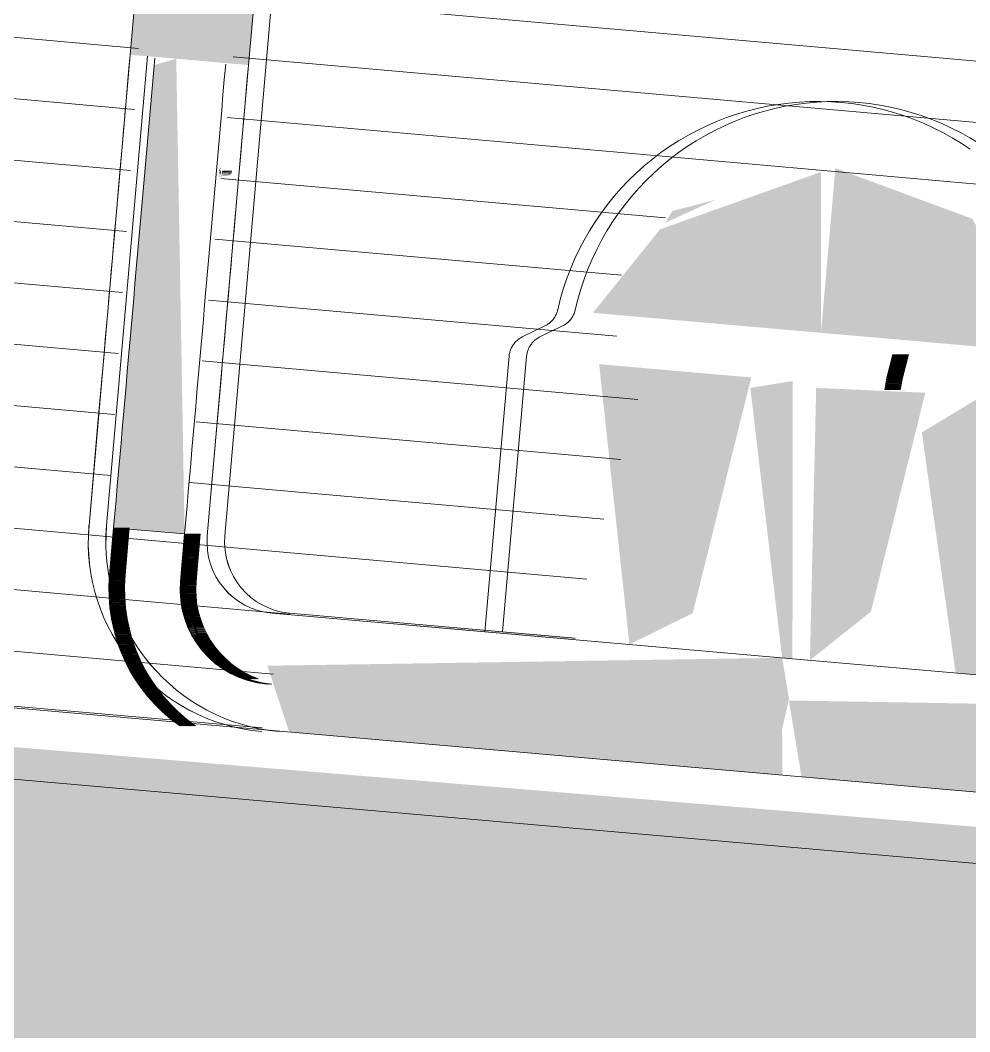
# Model space of a CAD drawing. Header units: millimetres. Extents: x -4612930 to -4329258, y -1064 to 30311.
# Drawn here: x -4548646.78 to -4548606.79, y 16905.56 to 16948.13 of the extents above; entities that cross this region are included whole.
import ezdxf

# ---------------------------------------------------------------- set-up
doc = ezdxf.new("R2010")
doc.units = ezdxf.units.MM
doc.layers.add('A-ROOF-PATT', color=132, linetype='Continuous', lineweight=5)
doc.layers.add('Q-SPCQ', color=91, linetype='Continuous', lineweight=5)

# ---------------------------------------------------------------- blocks, each defined once
blk = doc.blocks.new('Static Line_Sayfa_Metal Deck_Pan Mount - Up to 15 _ pitch - Max 2 Users-1845874-SOUTH WEST')
at = {"layer": 'Q-SPCQ'}
for points in [[(-4548637.164, 16946.243), (-4548633.125, 16992.401), (-4548638.112, 16992.776), (-4548642.145, 16946.679)], [(-4548639.853, 16926.512), (-4548640.205, 16946.509), (-4548641.138, 16946.243), (-4548642.842, 16926.773)], [(-4548638.456, 16941.541), (-4548638.34, 16942.395), (-4548638.433, 16941.799)], [(-4548638.415, 16941.541), (-4548638.335, 16941.979), (-4548638.392, 16941.799)], [(-4548638.374, 16941.541), (-4548638.31, 16941.799), (-4548638.351, 16941.799)], [(-4548638.33, 16941.541), (-4548638.269, 16941.799), (-4548638.331, 16941.563)], [(-4548638.291, 16941.541), (-4548638.228, 16941.799), (-4548638.269, 16941.799)], [(-4548638.25, 16941.541), (-4548638.187, 16941.799), (-4548638.228, 16941.799)], [(-4548638.209, 16941.541), (-4548638.145, 16941.799), (-4548638.187, 16941.799)], [(-4548638.168, 16941.541), (-4548638.104, 16941.799), (-4548638.145, 16941.799)], [(-4548638.127, 16941.541), (-4548638.063, 16941.799), (-4548638.104, 16941.799)], [(-4548638.086, 16941.541), (-4548638.022, 16941.799), (-4548638.063, 16941.799)], [(-4548638.045, 16941.541), (-4548637.981, 16941.799), (-4548638.022, 16941.799)], [(-4548638.003, 16941.541), (-4548637.94, 16941.799), (-4548637.981, 16941.799)], [(-4548637.962, 16941.541), (-4548637.899, 16941.799), (-4548637.94, 16941.799)], [(-4548637.921, 16941.541), (-4548637.857, 16941.799), (-4548637.899, 16941.799)], [(-4548613.055, 16934.974), (-4548613.054, 16941.743), (-4548619.835, 16939.328), (-4548622.656, 16935.814)], [(-4548603.453, 16934.134), (-4548606.685, 16939.774), (-4548612.449, 16941.902), (-4548613.055, 16934.974), (-4548605.476, 16934.311)], [(-4548619.612, 16939.606), (-4548617.488, 16940.578), (-4548619.313, 16940.098)], [(-4548623.412, 16922.058), (-4548623.412, 16922.123), (-4548635.436, 16923.11)], [(-4548614.683, 16916.363), (-4548614.691, 16918.302), (-4548614.404, 16919.556), (-4548614.691, 16921.295), (-4548636.365, 16920.962), (-4548635.452, 16918.18), (-4548614.691, 16916.364)], [(-4548534.213, 16878.794), (-4548543.509, 16908.96), (-4548687.604, 16920.902), (-4548699.128, 16893.223), (-4548697.277, 16893.061), (-4548684.948, 16919.499), (-4548544.944, 16907.25), (-4548535.542, 16878.911)], [(-4548589.778, 16914.184), (-4548589.35, 16919.078), (-4548614.409, 16919.499), (-4548613.875, 16916.293), (-4548592.299, 16914.405)]]:
    blk.add_hatch(color=256, dxfattribs=at).paths.add_polyline_path(points)
h = blk.add_hatch(color=256, dxfattribs=at)
h.paths.add_polyline_path([(-4548615.991, 16933.095), (-4548622.398, 16933.655), (-4548621.123, 16921.858), (-4548618.457, 16923.174), (-4548616.051, 16932.854)])
h.paths.add_polyline_path([(-4548614.255, 16921.258), (-4548614.254, 16932.943), (-4548616.03, 16932.654), (-4548614.691, 16921.295)])
h = blk.add_hatch(color=256, dxfattribs=at)
h.paths.add_polyline_path([(-4548612.505, 16932.79), (-4548614.254, 16933.008), (-4548612.518, 16932.791)])
h.paths.add_polyline_path([(-4548617.084, 16933.19), (-4548619.368, 16933.455), (-4548617.097, 16933.191)])
h = blk.add_hatch(color=256, dxfattribs=at)
h.paths.add_polyline_path([(-4548608.661, 16932.453), (-4548613.258, 16932.654), (-4548613.52, 16921.193), (-4548610.951, 16923.242), (-4548608.808, 16931.865)])
h.paths.add_polyline_path([(-4548605.098, 16920.459), (-4548605.912, 16927.991), (-4548604.397, 16928.461), (-4548606.372, 16932.253), (-4548608.808, 16930.782), (-4548607.386, 16920.66), (-4548606.685, 16920.598)])
h = blk.add_hatch(color=256, dxfattribs=at)
h.paths.add_polyline_path([(-4548505.221, 16876.258), (-4548502.73, 16904.727), (-4548541.838, 16907.25), (-4548534.213, 16878.794), (-4548520.379, 16877.584)])
h.paths.add_polyline_path([(-4548537.394, 16879.073), (-4548544.944, 16907.25), (-4548684.948, 16919.499), (-4548694.861, 16892.849), (-4548544.944, 16879.733)])
h.paths.add_polyline_path([(-4548700.457, 16893.339), (-4548687.604, 16920.902), (-4548701.969, 16922.158), (-4548704.46, 16893.689)])
h = blk.add_hatch(color=256, dxfattribs=at)
h.paths.add_polyline_path([(-4548541.522, 16908.837), (-4548542.59, 16910.121), (-4548541.849, 16908.865)])
h.paths.add_polyline_path([(-4548636.599, 16918.281), (-4548636.653, 16918.35), (-4548636.607, 16918.281)])
for p, q in [((-4548642.145, 16946.679), (-4548638.106, 16992.837)), ((-4548633.125, 16992.401), (-4548637.164, 16946.243)), ((-4548633.829, 16975.908), (-4548638.158, 16926.424)), ((-4548642.145, 16946.679), (-4548643.878, 16926.86)), ((-4548643.139, 16926.86), (-4548641.41, 16946.615)), ((-4548638.897, 16926.424), (-4548637.164, 16946.243)), ((-4548624.678, 16935.264), (-4548625.633, 16934.799)), ((-4548624.678, 16935.264), (-4548625.632, 16934.799)), ((-4548623.938, 16935.264), (-4548624.892, 16934.799)), ((-4548623.937, 16935.264), (-4548624.892, 16934.799)), ((-4548626.19, 16933.987), (-4548627.205, 16922.39)), ((-4548626.191, 16933.987), (-4548627.205, 16922.39)), ((-4548625.45, 16933.987), (-4548626.465, 16922.39)), ((-4548625.45, 16933.987), (-4548626.464, 16922.39)), ((-4548643.879, 16926.86), (-4548643.516, 16931.01)), ((-4548638.535, 16930.574), (-4548638.898, 16926.424)), ((-4548643.016, 16924.781), (-4548642.841, 16926.773)), ((-4548642.842, 16926.773), (-4548643.016, 16924.781)), ((-4548642.801, 16926.773), (-4548642.975, 16924.781)), ((-4548642.974, 16924.781), (-4548642.8, 16926.773)), ((-4548642.76, 16926.773), (-4548642.934, 16924.781)), ((-4548642.933, 16924.781), (-4548642.759, 16926.773)), ((-4548642.718, 16926.773), (-4548642.893, 16924.781)), ((-4548642.892, 16924.781), (-4548642.718, 16926.773)), ((-4548642.677, 16926.773), (-4548642.852, 16924.781)), ((-4548642.851, 16924.781), (-4548642.677, 16926.773)), ((-4548639.853, 16926.512), (-4548642.842, 16926.773)), ((-4548642.81, 16924.781), (-4548642.636, 16926.773)), ((-4548642.636, 16926.773), (-4548642.81, 16924.781)), ((-4548642.769, 16924.781), (-4548642.594, 16926.773)), ((-4548642.595, 16926.773), (-4548642.769, 16924.781)), ((-4548642.728, 16924.781), (-4548642.553, 16926.773)), ((-4548642.554, 16926.773), (-4548642.728, 16924.781)), ((-4548642.513, 16926.773), (-4548642.687, 16924.781)), ((-4548642.686, 16924.781), (-4548642.512, 16926.773)), ((-4548642.472, 16926.773), (-4548642.646, 16924.781)), ((-4548642.645, 16924.781), (-4548642.471, 16926.773)), ((-4548642.43, 16926.773), (-4548642.605, 16924.781)), ((-4548642.604, 16924.781), (-4548642.43, 16926.773)), ((-4548642.389, 16926.773), (-4548642.564, 16924.781)), ((-4548642.563, 16924.781), (-4548642.389, 16926.773)), ((-4548642.522, 16924.781), (-4548642.348, 16926.773)), ((-4548642.348, 16926.773), (-4548642.522, 16924.781)), ((-4548642.481, 16924.781), (-4548642.306, 16926.773)), ((-4548642.307, 16926.773), (-4548642.481, 16924.781)), ((-4548642.44, 16924.781), (-4548642.265, 16926.773)), ((-4548642.266, 16926.773), (-4548642.44, 16924.781)), ((-4548642.225, 16926.773), (-4548642.399, 16924.781)), ((-4548642.398, 16924.781), (-4548642.224, 16926.773)), ((-4548642.184, 16926.773), (-4548642.358, 16924.781)), ((-4548642.357, 16924.781), (-4548642.183, 16926.773)), ((-4548640.028, 16924.519), (-4548639.853, 16926.512)), ((-4548639.853, 16926.512), (-4548640.027, 16924.519)), ((-4548639.812, 16926.512), (-4548639.986, 16924.519)), ((-4548639.986, 16924.519), (-4548639.812, 16926.512)), ((-4548639.77, 16926.512), (-4548639.945, 16924.519)), ((-4548639.945, 16924.519), (-4548639.771, 16926.512)), ((-4548639.729, 16926.512), (-4548639.904, 16924.519)), ((-4548639.904, 16924.519), (-4548639.73, 16926.512)), ((-4548639.863, 16924.519), (-4548639.689, 16926.512)), ((-4548639.688, 16926.512), (-4548639.862, 16924.519)), ((-4548639.822, 16924.519), (-4548639.648, 16926.512)), ((-4548639.647, 16926.512), (-4548639.821, 16924.519)), ((-4548639.781, 16924.519), (-4548639.606, 16926.512)), ((-4548639.606, 16926.512), (-4548639.78, 16924.519)), ((-4548639.74, 16924.519), (-4548639.565, 16926.512)), ((-4548639.565, 16926.512), (-4548639.739, 16924.519)), ((-4548639.524, 16926.512), (-4548639.698, 16924.519)), ((-4548639.698, 16924.519), (-4548639.524, 16926.512)), ((-4548639.482, 16926.512), (-4548639.657, 16924.519)), ((-4548639.657, 16924.519), (-4548639.483, 16926.512)), ((-4548639.441, 16926.512), (-4548639.616, 16924.519)), ((-4548639.616, 16924.519), (-4548639.442, 16926.512)), ((-4548639.575, 16924.519), (-4548639.401, 16926.512)), ((-4548639.4, 16926.512), (-4548639.574, 16924.519)), ((-4548639.534, 16924.519), (-4548639.359, 16926.512)), ((-4548639.359, 16926.512), (-4548639.533, 16924.519)), ((-4548639.493, 16924.519), (-4548639.318, 16926.512)), ((-4548639.318, 16926.512), (-4548639.492, 16924.519)), ((-4548639.452, 16924.519), (-4548639.277, 16926.512)), ((-4548639.277, 16926.512), (-4548639.451, 16924.519)), ((-4548639.235, 16926.512), (-4548639.41, 16924.519)), ((-4548639.41, 16924.519), (-4548639.236, 16926.512)), ((-4548639.194, 16926.512), (-4548639.369, 16924.519)), ((-4548639.369, 16924.519), (-4548639.195, 16926.512)), ((-4548636.171, 16923.174), (-4548614.255, 16921.257)), ((-4548635.431, 16923.174), (-4548623.407, 16922.122)), ((-4548542.59, 16910.056), (-4548686.779, 16922.671)), ((-4548636.594, 16918.345), (-4548686.039, 16922.671)), ((-4548614.255, 16921.257), (-4548589.35, 16919.078)), ((-4548684.948, 16919.499), (-4548544.944, 16907.25))]:
    blk.add_line(p, q, dxfattribs=at)
at = {"layer": 'Q-SPCQ', "flags": 128}
for points in [[(-4548624.141, 16935.944), (-4548624.034, 16936.38), (-4548623.909, 16936.811), (-4548623.767, 16937.237), (-4548623.608, 16937.658), (-4548623.433, 16938.071), (-4548623.241, 16938.477), (-4548623.034, 16938.875), (-4548622.81, 16939.265), (-4548622.571, 16939.645), (-4548622.317, 16940.016), (-4548622.048, 16940.376), (-4548621.765, 16940.725), (-4548621.469, 16941.062), (-4548621.159, 16941.387), (-4548620.837, 16941.7), (-4548620.502, 16941.999), (-4548620.155, 16942.285), (-4548619.798, 16942.557), (-4548619.43, 16942.814), (-4548619.051, 16943.056), (-4548618.664, 16943.283), (-4548618.267, 16943.494), (-4548617.863, 16943.689), (-4548617.451, 16943.868), (-4548617.032, 16944.031), (-4548616.607, 16944.176), (-4548616.177, 16944.304), (-4548615.742, 16944.415), (-4548615.302, 16944.509), (-4548614.86, 16944.585), (-4548614.414, 16944.643), (-4548613.967, 16944.683), (-4548613.518, 16944.705), (-4548613.069, 16944.71), (-4548612.62, 16944.696), (-4548612.206, 16944.668)], [(-4548624.141, 16935.944), (-4548624.034, 16936.38), (-4548623.909, 16936.811), (-4548623.768, 16937.237), (-4548623.609, 16937.658), (-4548623.434, 16938.071), (-4548623.242, 16938.477), (-4548623.034, 16938.875), (-4548622.81, 16939.265), (-4548622.571, 16939.645), (-4548622.317, 16940.016), (-4548622.049, 16940.376), (-4548621.766, 16940.725), (-4548621.469, 16941.062), (-4548621.16, 16941.387), (-4548620.837, 16941.7), (-4548620.502, 16941.999), (-4548620.156, 16942.285), (-4548619.798, 16942.557), (-4548619.43, 16942.814), (-4548619.052, 16943.056), (-4548618.664, 16943.283), (-4548618.268, 16943.494), (-4548617.863, 16943.689), (-4548617.451, 16943.868), (-4548617.033, 16944.031), (-4548616.608, 16944.176), (-4548616.177, 16944.304), (-4548615.742, 16944.415), (-4548615.303, 16944.509), (-4548614.86, 16944.585), (-4548614.415, 16944.643), (-4548613.967, 16944.683), (-4548613.519, 16944.705), (-4548613.07, 16944.71), (-4548612.621, 16944.696), (-4548612.207, 16944.668)], [(-4548623.401, 16935.944), (-4548623.293, 16936.38), (-4548623.169, 16936.811), (-4548623.027, 16937.237), (-4548622.868, 16937.658), (-4548622.693, 16938.071), (-4548622.501, 16938.477), (-4548622.293, 16938.875), (-4548622.07, 16939.265), (-4548621.831, 16939.645), (-4548621.577, 16940.016), (-4548621.308, 16940.376), (-4548621.025, 16940.725), (-4548620.729, 16941.062), (-4548620.419, 16941.387), (-4548620.096, 16941.7), (-4548619.762, 16941.999), (-4548619.415, 16942.285), (-4548619.058, 16942.557), (-4548618.689, 16942.814), (-4548618.311, 16943.056), (-4548617.924, 16943.283), (-4548617.527, 16943.494), (-4548617.123, 16943.689), (-4548616.711, 16943.868), (-4548616.292, 16944.031), (-4548615.867, 16944.176), (-4548615.437, 16944.304), (-4548615.001, 16944.415), (-4548614.562, 16944.509), (-4548614.119, 16944.585), (-4548613.674, 16944.643), (-4548613.227, 16944.683), (-4548612.778, 16944.705), (-4548612.329, 16944.71), (-4548611.88, 16944.696), (-4548611.466, 16944.668)], [(-4548623.4, 16935.944), (-4548623.293, 16936.38), (-4548623.168, 16936.811), (-4548623.027, 16937.237), (-4548622.868, 16937.658), (-4548622.693, 16938.071), (-4548622.501, 16938.477), (-4548622.293, 16938.875), (-4548622.069, 16939.265), (-4548621.83, 16939.645), (-4548621.576, 16940.016), (-4548621.308, 16940.376), (-4548621.025, 16940.725), (-4548620.728, 16941.062), (-4548620.419, 16941.387), (-4548620.096, 16941.7), (-4548619.761, 16941.999), (-4548619.415, 16942.285), (-4548619.057, 16942.557), (-4548618.689, 16942.814), (-4548618.311, 16943.056), (-4548617.923, 16943.283), (-4548617.527, 16943.494), (-4548617.122, 16943.689), (-4548616.71, 16943.868), (-4548616.291, 16944.031), (-4548615.867, 16944.176), (-4548615.436, 16944.304), (-4548615.001, 16944.415), (-4548614.562, 16944.509), (-4548614.119, 16944.585), (-4548613.674, 16944.643), (-4548613.226, 16944.683), (-4548612.778, 16944.705), (-4548612.328, 16944.71), (-4548611.88, 16944.696), (-4548611.466, 16944.668)], [(-4548612.207, 16944.668), (-4548611.76, 16944.619), (-4548611.316, 16944.554), (-4548610.874, 16944.47), (-4548610.437, 16944.369), (-4548610.004, 16944.25), (-4548609.576, 16944.114), (-4548609.153, 16943.961), (-4548608.737, 16943.792), (-4548608.329, 16943.606), (-4548607.928, 16943.403), (-4548607.535, 16943.185), (-4548607.151, 16942.951), (-4548606.778, 16942.703)], [(-4548612.206, 16944.668), (-4548611.76, 16944.619), (-4548611.315, 16944.554), (-4548610.874, 16944.47), (-4548610.436, 16944.369), (-4548610.003, 16944.25), (-4548609.575, 16944.114), (-4548609.153, 16943.961), (-4548608.737, 16943.792), (-4548608.328, 16943.606), (-4548607.927, 16943.403), (-4548607.535, 16943.185), (-4548607.151, 16942.951), (-4548606.777, 16942.703)], [(-4548611.466, 16944.668), (-4548611.019, 16944.619), (-4548610.575, 16944.554), (-4548610.134, 16944.47), (-4548609.696, 16944.369), (-4548609.263, 16944.25), (-4548608.835, 16944.114), (-4548608.413, 16943.961), (-4548607.997, 16943.792), (-4548607.588, 16943.606), (-4548607.187, 16943.403), (-4548606.794, 16943.185), (-4548606.411, 16942.951)], [(-4548611.466, 16944.668), (-4548611.019, 16944.619), (-4548610.575, 16944.554), (-4548610.133, 16944.47), (-4548609.696, 16944.369), (-4548609.263, 16944.25), (-4548608.834, 16944.114), (-4548608.412, 16943.961), (-4548607.996, 16943.792), (-4548607.588, 16943.606), (-4548607.187, 16943.403), (-4548606.794, 16943.185), (-4548606.41, 16942.951)], [(-4548624.678, 16935.264), (-4548624.642, 16935.282), (-4548624.608, 16935.302), (-4548624.574, 16935.323), (-4548624.54, 16935.345), (-4548624.508, 16935.369), (-4548624.477, 16935.394), (-4548624.447, 16935.42), (-4548624.418, 16935.448), (-4548624.39, 16935.476), (-4548624.363, 16935.506), (-4548624.337, 16935.536), (-4548624.313, 16935.568), (-4548624.289, 16935.601), (-4548624.268, 16935.634), (-4548624.247, 16935.669), (-4548624.228, 16935.704), (-4548624.21, 16935.74), (-4548624.194, 16935.776), (-4548624.179, 16935.813), (-4548624.166, 16935.851), (-4548624.155, 16935.889), (-4548624.144, 16935.928), (-4548624.141, 16935.944)], [(-4548624.678, 16935.264), (-4548624.643, 16935.282), (-4548624.608, 16935.302), (-4548624.574, 16935.323), (-4548624.541, 16935.345), (-4548624.509, 16935.369), (-4548624.477, 16935.394), (-4548624.447, 16935.42), (-4548624.418, 16935.448), (-4548624.39, 16935.476), (-4548624.363, 16935.506), (-4548624.337, 16935.536), (-4548624.313, 16935.568), (-4548624.29, 16935.601), (-4548624.268, 16935.634), (-4548624.248, 16935.669), (-4548624.228, 16935.704), (-4548624.211, 16935.74), (-4548624.195, 16935.776), (-4548624.18, 16935.813), (-4548624.167, 16935.851), (-4548624.155, 16935.889), (-4548624.145, 16935.928), (-4548624.141, 16935.944)], [(-4548623.938, 16935.264), (-4548623.902, 16935.282), (-4548623.867, 16935.302), (-4548623.833, 16935.323), (-4548623.8, 16935.345), (-4548623.768, 16935.369), (-4548623.737, 16935.394), (-4548623.707, 16935.42), (-4548623.677, 16935.448), (-4548623.649, 16935.476), (-4548623.622, 16935.506), (-4548623.597, 16935.536), (-4548623.572, 16935.568), (-4548623.549, 16935.601), (-4548623.527, 16935.634), (-4548623.507, 16935.669), (-4548623.488, 16935.704), (-4548623.47, 16935.74), (-4548623.454, 16935.776), (-4548623.439, 16935.813), (-4548623.426, 16935.851), (-4548623.414, 16935.889), (-4548623.404, 16935.928), (-4548623.401, 16935.944)], [(-4548623.937, 16935.264), (-4548623.902, 16935.282), (-4548623.867, 16935.302), (-4548623.833, 16935.323), (-4548623.8, 16935.345), (-4548623.768, 16935.369), (-4548623.736, 16935.394), (-4548623.706, 16935.42), (-4548623.677, 16935.448), (-4548623.649, 16935.476), (-4548623.622, 16935.506), (-4548623.596, 16935.536), (-4548623.572, 16935.568), (-4548623.549, 16935.601), (-4548623.527, 16935.634), (-4548623.506, 16935.669), (-4548623.487, 16935.704), (-4548623.47, 16935.74), (-4548623.454, 16935.776), (-4548623.439, 16935.813), (-4548623.426, 16935.851), (-4548623.414, 16935.889), (-4548623.404, 16935.928), (-4548623.4, 16935.944)], [(-4548626.191, 16933.987), (-4548626.186, 16934.027), (-4548626.18, 16934.066), (-4548626.173, 16934.106), (-4548626.164, 16934.145), (-4548626.153, 16934.183), (-4548626.141, 16934.221), (-4548626.128, 16934.259), (-4548626.113, 16934.296), (-4548626.096, 16934.332), (-4548626.078, 16934.368), (-4548626.059, 16934.403), (-4548626.038, 16934.437), (-4548626.016, 16934.471), (-4548625.992, 16934.503), (-4548625.967, 16934.534), (-4548625.941, 16934.565), (-4548625.914, 16934.594), (-4548625.886, 16934.622), (-4548625.856, 16934.649), (-4548625.826, 16934.675), (-4548625.794, 16934.7), (-4548625.762, 16934.723), (-4548625.729, 16934.745), (-4548625.694, 16934.766), (-4548625.659, 16934.785), (-4548625.633, 16934.799)], [(-4548626.19, 16933.987), (-4548626.186, 16934.027), (-4548626.18, 16934.066), (-4548626.173, 16934.106), (-4548626.164, 16934.145), (-4548626.153, 16934.183), (-4548626.141, 16934.221), (-4548626.127, 16934.259), (-4548626.112, 16934.296), (-4548626.096, 16934.332), (-4548626.078, 16934.368), (-4548626.058, 16934.403), (-4548626.037, 16934.437), (-4548626.015, 16934.471), (-4548625.992, 16934.503), (-4548625.967, 16934.534), (-4548625.941, 16934.565), (-4548625.914, 16934.594), (-4548625.885, 16934.622), (-4548625.856, 16934.649), (-4548625.826, 16934.675), (-4548625.794, 16934.7), (-4548625.762, 16934.723), (-4548625.728, 16934.745), (-4548625.694, 16934.766), (-4548625.659, 16934.785), (-4548625.632, 16934.799)], [(-4548625.45, 16933.987), (-4548625.446, 16934.027), (-4548625.44, 16934.066), (-4548625.432, 16934.106), (-4548625.423, 16934.145), (-4548625.413, 16934.183), (-4548625.401, 16934.221), (-4548625.387, 16934.259), (-4548625.372, 16934.296), (-4548625.355, 16934.332), (-4548625.337, 16934.368), (-4548625.318, 16934.403), (-4548625.297, 16934.437), (-4548625.275, 16934.471), (-4548625.252, 16934.503), (-4548625.227, 16934.534), (-4548625.201, 16934.565), (-4548625.174, 16934.594), (-4548625.145, 16934.622), (-4548625.116, 16934.649), (-4548625.085, 16934.675), (-4548625.054, 16934.7), (-4548625.021, 16934.723), (-4548624.988, 16934.745), (-4548624.954, 16934.766), (-4548624.919, 16934.785), (-4548624.892, 16934.799)], [(-4548625.45, 16933.987), (-4548625.445, 16934.027), (-4548625.439, 16934.066), (-4548625.432, 16934.106), (-4548625.423, 16934.145), (-4548625.412, 16934.183), (-4548625.4, 16934.221), (-4548625.387, 16934.259), (-4548625.372, 16934.296), (-4548625.355, 16934.332), (-4548625.337, 16934.368), (-4548625.318, 16934.403), (-4548625.297, 16934.437), (-4548625.275, 16934.471), (-4548625.251, 16934.503), (-4548625.226, 16934.534), (-4548625.2, 16934.565), (-4548625.173, 16934.594), (-4548625.145, 16934.622), (-4548625.115, 16934.649), (-4548625.085, 16934.675), (-4548625.053, 16934.7), (-4548625.021, 16934.723), (-4548624.988, 16934.745), (-4548624.953, 16934.766), (-4548624.918, 16934.785), (-4548624.892, 16934.799)], [(-4548610.372, 16932.571), (-4548610.277, 16933.073), (-4548610.162, 16933.572), (-4548610.027, 16934.066)], [(-4548610.331, 16932.571), (-4548610.236, 16933.073), (-4548610.121, 16933.572), (-4548609.985, 16934.066)], [(-4548610.29, 16932.571), (-4548610.195, 16933.073), (-4548610.079, 16933.572), (-4548609.944, 16934.066)], [(-4548610.249, 16932.571), (-4548610.154, 16933.073), (-4548610.038, 16933.572), (-4548609.903, 16934.066)], [(-4548610.208, 16932.571), (-4548610.112, 16933.073), (-4548609.997, 16933.572), (-4548609.862, 16934.066)], [(-4548610.167, 16932.571), (-4548610.071, 16933.073), (-4548609.956, 16933.572), (-4548609.821, 16934.066)], [(-4548610.125, 16932.571), (-4548610.03, 16933.073), (-4548609.915, 16933.572), (-4548609.78, 16934.066)], [(-4548610.084, 16932.571), (-4548609.989, 16933.073), (-4548609.874, 16933.572), (-4548609.738, 16934.066)], [(-4548610.043, 16932.571), (-4548609.948, 16933.073), (-4548609.833, 16933.572), (-4548609.697, 16934.066)], [(-4548610.002, 16932.571), (-4548609.907, 16933.073), (-4548609.791, 16933.572), (-4548609.656, 16934.066)], [(-4548609.961, 16932.571), (-4548609.866, 16933.073), (-4548609.75, 16933.572), (-4548609.615, 16934.066)], [(-4548609.92, 16932.571), (-4548609.824, 16933.073), (-4548609.709, 16933.572), (-4548609.574, 16934.066)], [(-4548609.879, 16932.571), (-4548609.783, 16933.073), (-4548609.668, 16933.572), (-4548609.533, 16934.066)], [(-4548609.837, 16932.571), (-4548609.742, 16933.073), (-4548609.627, 16933.572), (-4548609.492, 16934.066)], [(-4548609.796, 16932.571), (-4548609.701, 16933.073), (-4548609.586, 16933.572), (-4548609.45, 16934.066)], [(-4548609.755, 16932.571), (-4548609.66, 16933.073), (-4548609.545, 16933.572), (-4548609.409, 16934.066)], [(-4548609.714, 16932.571), (-4548609.619, 16933.073), (-4548609.503, 16933.572), (-4548609.368, 16934.066)]]:
    blk.add_lwpolyline(points, dxfattribs=at)
at = {"layer": 'Q-SPCQ'}
for centre, radius, end in [((-4548635.91, 16926.163), 8, 265), ((-4548635.909, 16926.163), 8, 265), ((-4548635.169, 16926.163), 8, 265), ((-4548635.168, 16926.163), 8, 265), ((-4548635.91, 16926.163), 3, 265), ((-4548635.909, 16926.163), 3, 265), ((-4548635.169, 16926.163), 3, 264.5899), ((-4548635.168, 16926.163), 3, 264.5718), ((-4548636.043, 16924.171), 7, 235), ((-4548636.042, 16924.171), 7, 235), ((-4548636.002, 16924.171), 7, 235), ((-4548636.001, 16924.171), 7, 235), ((-4548635.96, 16924.171), 7, 235), ((-4548635.96, 16924.171), 7, 235), ((-4548635.919, 16924.171), 7, 235), ((-4548635.919, 16924.171), 7, 235), ((-4548635.878, 16924.171), 7, 235), ((-4548635.878, 16924.171), 7, 235), ((-4548635.837, 16924.171), 7, 235), ((-4548635.836, 16924.171), 7, 235), ((-4548635.796, 16924.171), 7, 235), ((-4548635.795, 16924.171), 7, 235), ((-4548635.755, 16924.171), 7, 235), ((-4548635.754, 16924.171), 7, 235), ((-4548635.714, 16924.171), 7, 235), ((-4548635.713, 16924.171), 7, 235), ((-4548635.672, 16924.171), 7, 235), ((-4548635.672, 16924.171), 7, 235), ((-4548635.631, 16924.171), 7, 235), ((-4548635.631, 16924.171), 7, 235), ((-4548635.59, 16924.171), 7, 235), ((-4548635.59, 16924.171), 7, 235), ((-4548635.549, 16924.171), 7, 235), ((-4548635.548, 16924.171), 7, 235), ((-4548635.508, 16924.171), 7, 235), ((-4548635.507, 16924.171), 7, 235), ((-4548635.467, 16924.171), 7, 235), ((-4548635.466, 16924.171), 7, 235), ((-4548635.426, 16924.171), 7, 235), ((-4548635.425, 16924.171), 7, 235), ((-4548635.384, 16924.171), 7, 235), ((-4548635.384, 16924.171), 7, 235), ((-4548636.043, 16924.171), 4, 265), ((-4548636.042, 16924.171), 4, 265), ((-4548636.002, 16924.171), 4, 265), ((-4548636.001, 16924.171), 4, 265), ((-4548635.96, 16924.171), 4, 265), ((-4548635.96, 16924.171), 4, 265), ((-4548635.919, 16924.171), 4, 265), ((-4548635.919, 16924.171), 4, 265), ((-4548635.878, 16924.171), 4, 265), ((-4548635.878, 16924.171), 4, 265), ((-4548635.837, 16924.171), 4, 265), ((-4548635.836, 16924.171), 4, 265), ((-4548635.796, 16924.171), 4, 250), ((-4548635.795, 16924.171), 4, 250), ((-4548635.755, 16924.171), 4, 250), ((-4548635.754, 16924.171), 4, 250), ((-4548635.714, 16924.171), 4, 250), ((-4548635.713, 16924.171), 4, 250), ((-4548635.672, 16924.171), 4, 250), ((-4548635.672, 16924.171), 4, 250), ((-4548635.631, 16924.171), 4, 250), ((-4548635.631, 16924.171), 4, 250), ((-4548635.59, 16924.171), 4, 250), ((-4548635.59, 16924.171), 4, 250), ((-4548635.549, 16924.171), 4, 250), ((-4548635.548, 16924.171), 4, 250), ((-4548635.508, 16924.171), 4, 250), ((-4548635.507, 16924.171), 4, 250), ((-4548635.467, 16924.171), 4, 250), ((-4548635.466, 16924.171), 4, 250), ((-4548635.426, 16924.171), 4, 250), ((-4548635.425, 16924.171), 4, 250), ((-4548635.384, 16924.171), 4, 250), ((-4548635.384, 16924.171), 4, 250)]:
    blk.add_arc(centre, radius, 175, end, dxfattribs=at)
for centre, major_axis, start_param, end_param in [((-4548643.516, 16931.01), (1.525, 17.433), 0.453782, 1.570797), ((-4548640.14, 16957.655), (6.101, 69.734), 4.253607, 4.552285), ((-4548637.152, 16957.394), (6.101, 69.734), 4.253608, 4.552285), ((-4548638.535, 16930.574), (1.525, 17.433), 0.453786, 1.570797)]:
    blk.add_ellipse(centre, major_axis=major_axis, ratio=0.000007, start_param=start_param, end_param=end_param, dxfattribs=at)

msp = doc.modelspace()

# ---------------------------------------------------------------- hatches: boundary and pattern name
at = {"layer": 'A-ROOF-PATT'}
h = msp.add_hatch(dxfattribs=at)
h.set_pattern_fill('FP_4', color=256, style=0, pattern_type=2)
h.set_pattern_definition([(174.942, (69233.041, -385739.019), (-57.8336462443, 2.5357277232), [])])
h.paths.add_polyline_path([(-4548489.524, 16912.862), (-4548493.869, 16906.867), (-4548492.047, 16905.114), (-4548490.316, 16910.112)])
h.paths.add_polyline_path([(-4536421.44, 15911.584), (-4546534.764, 16806.627), (-4546533.776, 16802.924), (-4546585.121, 16803.201), (-4546587.276, 16811.274), (-4546703.102, 16821.525), (-4546704.767, 16817.941), (-4546756.112, 16818.218), (-4546752.543, 16825.9), (-4547577.403, 16898.902), (-4547580.145, 16860.797), (-4547586.869, 16863.05), (-4547588.15, 16862.894), (-4547589.931, 16863.05), (-4547586.608, 16899.716), (-4547908.048, 16928.164), (-4548031.323, 16926.214), (-4548033.229, 16923.939), (-4548040.945, 16860.788), (-4548045.405, 16863.042), (-4548046.686, 16862.885), (-4548048.467, 16863.042), (-4548042.167, 16925.671), (-4548044.016, 16926.947), (-4548048.111, 16931.815), (-4548045.666, 16936.149), (-4548035.255, 16938.622), (-4548029.539, 16937.346), (-4548026.051, 16936.131), (-4547998.268, 16936.149), (-4548633.15, 16992.119), (-4548639.853, 16926.512), (-4548642.999, 16928.461), (-4548638.805, 16992.837), (-4555813.986, 17627.85), (-4557095.715, 17627.829), (-4548704.46, 16893.689), (-4548699.95, 16922.697), (-4548636.529, 16919.08), (-4548635.431, 16923.174), (-4548623.315, 16923.174), (-4548620.382, 16933.544), (-4548622.655, 16935.814), (-4548619.022, 16940.578), (-4548608.712, 16940.523), (-4548592.376, 16933.101), (-4548596.007, 16930.287), (-4548603.496, 16930.287), (-4548601.391, 16927.639), (-4548588.915, 16924.652), (-4548588.609, 16916.063), (-4548541.849, 16910.056), (-4548541.522, 16908.837), (-4548501.636, 16905.266), (-4548495.278, 16929.097), (-4548490.316, 16928.661), (-4548492.781, 16875.17), (-4548483.12, 16876.39), (-4548471.22, 16878.162), (-4548464.126, 16875.588), (-4548462.1, 16872.485), (-4548113.005, 16841.944), (-4548109.793, 16858.966), (-4548111.047, 16859.174), (-4548071.514, 16856.973), (-4548042.041, 16856.454), (-4548012.379, 16854.421), (-4547993.032, 16850.833), (-4547992.918, 16850.071), (-4547898.373, 16839.542), (-4547898.389, 16823.167), (-4538454.076, 15996.897), (-4538453.892, 15971.173), (-4537772.788, 15911.584), (-4536524.097, 15911.584)])
h.paths.add_polyline_path([(-4547458.599, 16800.748), (-4547657.078, 16818.18), (-4547651.257, 16858.974), (-4547652.511, 16859.183), (-4547612.978, 16856.982), (-4547583.505, 16856.463), (-4547553.843, 16854.43), (-4547534.496, 16850.842), (-4547534.382, 16850.08), (-4547439.837, 16839.551), (-4547440.975, 16821.635), (-4547442.324, 16800.749), (-4547458.444, 16802.164)])
h.paths.add_polyline_path([(-4547000.063, 16800.757), (-4547198.542, 16818.188), (-4547192.721, 16858.983), (-4547193.975, 16859.192), (-4547154.442, 16856.991), (-4547124.969, 16856.472), (-4547095.307, 16854.438), (-4547075.96, 16850.85), (-4547075.846, 16850.088), (-4546981.301, 16839.56), (-4546982.44, 16821.635), (-4546983.788, 16800.757), (-4546999.908, 16802.173)])
h.paths.add_polyline_path([(-4547992.392, 16855.412), (-4548012.847, 16859.175), (-4548012.379, 16864.55), (-4547991.747, 16862.802), (-4547992.302, 16856.435)])
h.paths.add_polyline_path([(-4547533.856, 16855.421), (-4547554.311, 16859.183), (-4547553.843, 16864.559), (-4547533.212, 16862.811), (-4547533.766, 16856.443)])
h.paths.add_polyline_path([(-4547993.507, 16866.133), (-4548009.793, 16869.369), (-4548011.072, 16871.63), (-4548003.494, 16871.63), (-4548003.447, 16872.043), (-4547996.792, 16872.043), (-4547994.31, 16869.369)])
h.paths.add_polyline_path([(-4547534.971, 16866.142), (-4547551.257, 16869.378), (-4547552.536, 16871.639), (-4547544.958, 16871.639), (-4547544.911, 16872.052), (-4547538.256, 16872.052), (-4547535.774, 16869.378)])
h.paths.add_polyline_path([(-4548011.072, 16871.63), (-4548004.434, 16873.482), (-4548005.078, 16871.955)])
h.paths.add_polyline_path([(-4547552.536, 16871.639), (-4547545.898, 16873.491), (-4547546.542, 16871.963)])
h.paths.add_polyline_path([(-4548599.737, 16935.797), (-4548599.737, 16935.803), (-4548592.183, 16936.174)])

# ---------------------------------------------------------------- block references
at = {"layer": 'Q-SPCQ'}
msp.add_blockref('Static Line_Sayfa_Metal Deck_Pan Mount - Up to 15 _ pitch - Max 2 Users-1845874-SOUTH WEST', (0, 0), dxfattribs=at)

doc.saveas('drawing.dxf')
